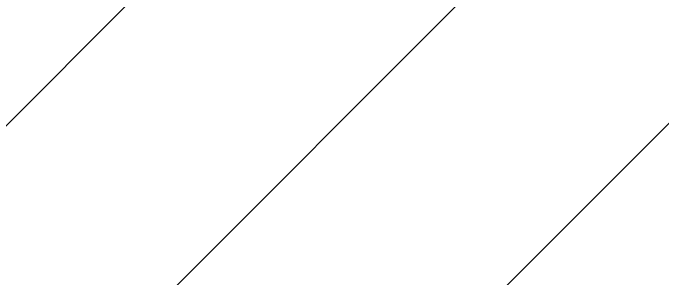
# Model space of a CAD drawing. Header units: millimetres. Extents: x 0 to 98412, y -2706 to 7916.
# Drawn here: x 77390.8 to 77530, y 530.7 to 587.6 of the extents above; entities that cross this region are included whole.
import ezdxf

# ---------------------------------------------------------------- set-up
doc = ezdxf.new("R2010")
doc.units = ezdxf.units.MM
doc.layers.add('A-DETL-GENF-1', color=7, linetype='Continuous', lineweight=9, true_color=0xe0e0e0)

msp = doc.modelspace()

# ---------------------------------------------------------------- hatches: boundary and pattern name
at = {"layer": 'A-DETL-GENF-1'}
h = msp.add_hatch(dxfattribs=at)
h.set_pattern_fill('FP_25', color=256, style=0, pattern_type=2)
h.set_pattern_definition([(45, (74068.176, 0), (-35.35534, 35.35534), [])])
h.paths.add_polyline_path([(77371.84, 0), (77636.61, 0), (77636.58, 36.39), (77771.84, 0.23), (77771.84, 0), (77926.42, 0), (77926.41, 221.48), (77920.47, 224.48), (77900.86, 237.68), (77883.63, 252.79), (77868.11, 270.48), (77854.49, 291.16), (77844.63, 311.16), (77836.97, 333.9), (77834.05, 348.59), (77833.7, 348.59), (77831.63, 364.24), (77830.92, 383.31), (77830.93, 400), (77831.38, 400), (77836.78, 600), (77471.34, 600), (77470.93, 597.27), (77469.34, 594.31), (77467.77, 592.68), (77466.59, 591.77), (77461.57, 590.57), (77456.53, 592.14), (77455.11, 592.84), (77443.59, 592.51), (77434.34, 592.5), (77434.34, 591), (77404.34, 591), (77404.09, 592.52), (77399.08, 592.61), (77395.97, 592.5), (77390.84, 592.22), (77390.84, 589), (77388.34, 589), (77388.34, 587), (77386.32, 586.69), (77384.17, 585.45), (77382.87, 583.83), (77382.34, 582.5), (77379.84, 582.5), (77379.84, 577.5), (77371.84, 577.5), (77371.84, 399.13), (77407.91, 264.79), (77371.84, 264.75), (77371.84, 5.5)])

doc.saveas('drawing.dxf')
